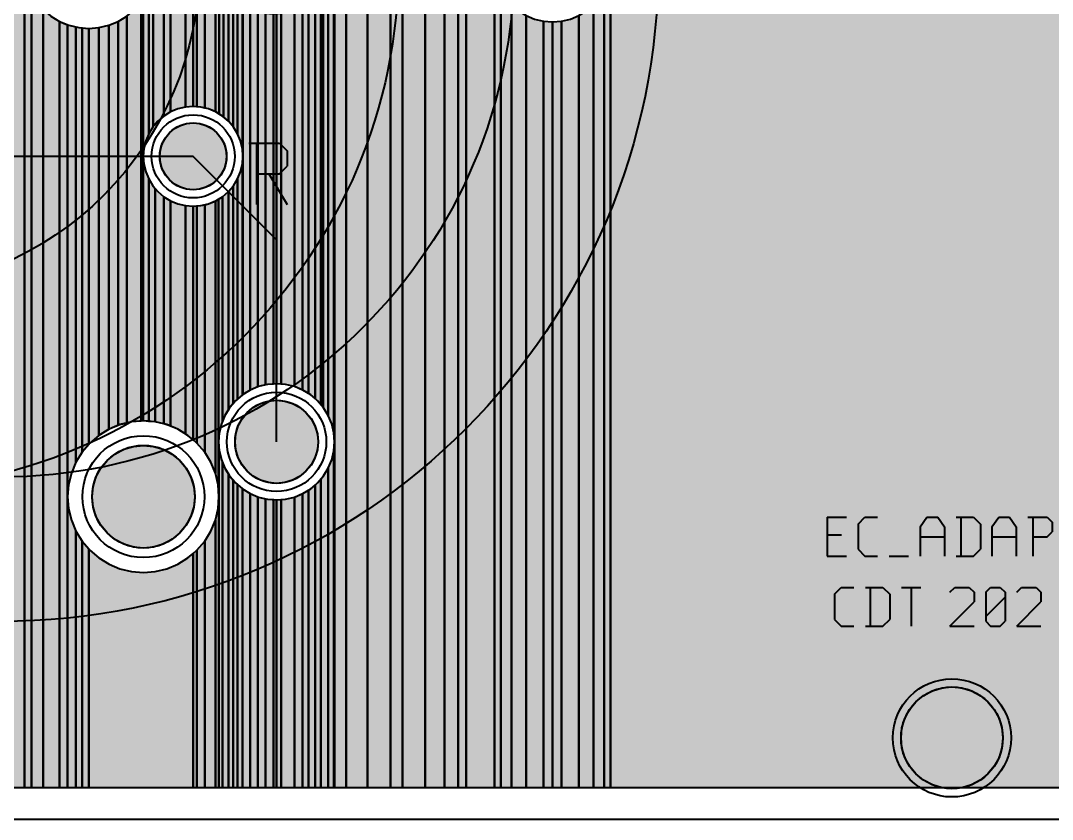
# Model space of a CAD drawing. Header units: millimetres. Extents: x 3 to 111, y 3 to 56.
# Drawn here: x 27.7 to 59.86, y 2.68 to 27.58 of the extents above; entities that cross this region are included whole.
import ezdxf

# ---------------------------------------------------------------- set-up
doc = ezdxf.new("R2010")
doc.units = ezdxf.units.MM
for name, color, linetype in [('bottom_copper', 7, 'Continuous'), ('bottom_silk', 7, 'Continuous'), ('drill_plated', 7, 'Continuous'), ('outline', 7, 'Continuous'), ('top_copper', 7, 'Continuous'), ('top_silk', 7, 'Continuous')]:
    doc.layers.add(name, color=color, linetype=linetype)

# ---------------------------------------------------------------- blocks, each defined once
blk = doc.blocks.new('Block19760')
at = {"layer": 'bottom_copper', "lineweight": 40}
for points in [[(15.91, 0), (1.52, 0), (1.52, 51.435), (15.91, 51.435), (15.91, 0)], [(1.52, 0), (1.329, 0), (1.329, 24.869), (1.437, 25.131), (1.504, 25.407), (1.52, 25.69), (1.52, 0)], [(1.329, 0), (0.996, 0), (0.996, 24.411), (1.181, 24.627), (1.329, 24.869), (1.329, 0)], [(0.996, 0), (0.538, 0), (0.538, 24.078), (0.78, 24.227), (0.996, 24.411), (0.996, 0)], [(0, 0), (-0.286, 0), (-0.286, 23.881), (-0.283, 23.881), (0, 23.903), (0, 0)], [(0.538, 0), (0, 0), (0, 23.903), (0.276, 23.97), (0.538, 24.078), (0.538, 0)]]:
    blk.add_hatch(color=7, dxfattribs=at).paths.add_polyline_path(points, flags=0)
at = {"layer": 'bottom_copper', "color": 7, "lineweight": 40}
for points in [[(15.91, 0), (1.52, 0), (1.52, 51.435), (15.91, 51.435), (15.91, 0)], [(1.52, 0), (1.329, 0), (1.329, 24.869), (1.437, 25.131), (1.504, 25.407), (1.52, 25.69), (1.52, 0)], [(1.329, 0), (0.996, 0), (0.996, 24.411), (1.181, 24.627), (1.329, 24.869), (1.329, 0)], [(0.996, 0), (0.538, 0), (0.538, 24.078), (0.78, 24.227), (0.996, 24.411), (0.996, 0)], [(0, 0), (-0.286, 0), (-0.286, 23.881), (-0.283, 23.881), (0, 23.903), (0, 0)], [(0.538, 0), (0, 0), (0, 23.903), (0.276, 23.97), (0.538, 24.078), (0.538, 0)]]:
    blk.add_lwpolyline(points, close=True, dxfattribs=at)
blk = doc.blocks.new('Block20010')
at = {"layer": 'bottom_copper', "lineweight": 40}
for points in [[(2.8616, 0), (1.9846, 0), (1.9846, 51.435), (2.8616, 51.435), (2.8616, 0)], [(1.9846, 0), (1.7345, 0), (1.7345, 36.778), (1.8763, 37.1203), (1.9628, 37.4806), (1.9846, 37.85), (1.9846, 0)], [(1.7345, 0), (1.3003, 0), (1.3003, 36.1803), (1.5409, 36.4621), (1.7345, 36.778), (1.7345, 0)], [(1.3003, 0), (0.7026, 0), (0.7026, 35.7461), (1.0185, 35.9397), (1.3003, 36.1803), (1.3003, 0)], [(0.7026, 0), (0, 0), (0, 35.5178), (0.3603, 35.6043), (0.7026, 35.7461), (0.7026, 0)], [(0, 0), (-0.373, 0), (-0.373, 35.489), (-0.3694, 35.4887), (0, 35.5178), (0, 0)], [(3.0588, 0), (2.8616, 0), (2.8616, 25.69), (2.8839, 25.407), (2.9502, 25.131), (3.0588, 24.8687), (3.0588, 0)], [(3.3915, 0), (3.0588, 0), (3.0588, 24.8687), (3.2071, 24.6267), (3.3915, 24.4109), (3.3915, 0)], [(3.8493, 0), (3.3915, 0), (3.3915, 24.4109), (3.6073, 24.2265), (3.8493, 24.0782), (3.8493, 0)], [(4.3876, 0), (3.8493, 0), (3.8493, 24.0782), (4.1116, 23.9696), (4.3876, 23.9033), (4.3876, 0)], [(4.6678, 0), (4.3876, 0), (4.3876, 23.9033), (4.6678, 23.8813), (4.6678, 0)]]:
    blk.add_hatch(color=7, dxfattribs=at).paths.add_polyline_path(points, flags=0)
at = {"layer": 'bottom_copper', "color": 7, "lineweight": 40}
for points in [[(2.8616, 0), (1.9846, 0), (1.9846, 51.435), (2.8616, 51.435), (2.8616, 0)], [(1.9846, 0), (1.7345, 0), (1.7345, 36.778), (1.8763, 37.1203), (1.9628, 37.4806), (1.9846, 37.85), (1.9846, 0)], [(1.7345, 0), (1.3003, 0), (1.3003, 36.1803), (1.5409, 36.4621), (1.7345, 36.778), (1.7345, 0)], [(1.3003, 0), (0.7026, 0), (0.7026, 35.7461), (1.0185, 35.9397), (1.3003, 36.1803), (1.3003, 0)], [(0.7026, 0), (0, 0), (0, 35.5178), (0.3603, 35.6043), (0.7026, 35.7461), (0.7026, 0)], [(0, 0), (-0.373, 0), (-0.373, 35.489), (-0.3694, 35.4887), (0, 35.5178), (0, 0)], [(3.0588, 0), (2.8616, 0), (2.8616, 25.69), (2.8839, 25.407), (2.9502, 25.131), (3.0588, 24.8687), (3.0588, 0)], [(3.3915, 0), (3.0588, 0), (3.0588, 24.8687), (3.2071, 24.6267), (3.3915, 24.4109), (3.3915, 0)], [(3.8493, 0), (3.3915, 0), (3.3915, 24.4109), (3.6073, 24.2265), (3.8493, 24.0782), (3.8493, 0)], [(4.3876, 0), (3.8493, 0), (3.8493, 24.0782), (4.1116, 23.9696), (4.3876, 23.9033), (4.3876, 0)], [(4.6678, 0), (4.3876, 0), (4.3876, 23.9033), (4.6678, 23.8813), (4.6678, 0)]]:
    blk.add_lwpolyline(points, close=True, dxfattribs=at)
blk = doc.blocks.new('Block20551')
at = {"layer": 'bottom_copper', "lineweight": 40}
for points in [[(1.469, 11.611), (1.32, 11.853), (1.306, 11.87), (1.306, 36.794), (1.313, 36.778), (1.469, 36.524), (1.469, 11.611)], [(1.644, 11.073), (1.577, 11.349), (1.469, 11.611), (1.469, 36.524), (1.507, 36.462), (1.644, 36.302), (1.644, 11.073)], [(1.66, 10.79), (1.644, 11.073), (1.644, 36.302), (1.66, 36.282), (1.66, 10.79)], [(2.029, 0), (1.66, 0), (1.66, 36.282), (1.747, 36.18), (2.029, 35.94), (2.029, 0)], [(2.687, 0), (2.029, 0), (2.029, 35.94), (2.345, 35.746), (2.687, 35.604), (2.687, 0)], [(3.413, 0), (2.687, 0), (2.687, 35.604), (3.047, 35.518), (3.413, 35.489), (3.413, 0)], [(1.306, 11.87), (1.235, 11.953), (1.235, 25.21), (1.292, 25.447), (1.306, 25.69), (1.306, 11.87)], [(1.235, 11.953), (1.136, 12.069), (1.056, 12.138), (1.056, 24.844), (1.142, 24.984), (1.235, 25.21), (1.235, 11.953)], [(1.056, 12.138), (0.92, 12.254), (0.856, 12.293), (0.856, 24.591), (1.014, 24.776), (1.056, 24.844), (1.056, 12.138)], [(0.856, 12.293), (0.678, 12.402), (0.67, 12.405), (0.67, 24.433), (0.856, 24.591), (0.856, 12.293)], [(0, 12.588), (-0.143, 12.599), (-0.146, 12.599), (-0.146, 24.143), (0, 24.155), (0, 12.588)], [(0.416, 12.51), (0.14, 12.577), (0, 12.588), (0, 24.155), (0.237, 24.212), (0.416, 24.286), (0.416, 12.51)], [(0.67, 12.405), (0.416, 12.51), (0.416, 24.286), (0.462, 24.305), (0.67, 24.433), (0.67, 12.405)], [(1.66, 0), (1.644, 0), (1.644, 10.507), (1.66, 10.79), (1.66, 0)], [(1.644, 0), (1.469, 0), (1.469, 9.969), (1.577, 10.231), (1.644, 10.507), (1.644, 0)], [(1.469, 0), (1.235, 0), (1.235, 9.627), (1.32, 9.727), (1.469, 9.969), (1.469, 0)], [(1.056, 0), (0.856, 0), (0.856, 9.287), (0.92, 9.326), (1.056, 9.442), (1.056, 0)], [(1.235, 0), (1.056, 0), (1.056, 9.442), (1.136, 9.511), (1.235, 9.627), (1.235, 0)], [(0.416, 0), (0, 0), (0, 8.992), (0.14, 9.003), (0.416, 9.07), (0.416, 0)], [(0.67, 0), (0.416, 0), (0.416, 9.07), (0.67, 9.175), (0.67, 0)], [(0.856, 0), (0.67, 0), (0.67, 9.175), (0.678, 9.178), (0.856, 9.287), (0.856, 0)], [(0, 0), (-0.146, 0), (-0.146, 8.981), (-0.143, 8.981), (0, 8.992), (0, 0)]]:
    blk.add_hatch(color=7, dxfattribs=at).paths.add_polyline_path(points, flags=0)
at = {"layer": 'bottom_copper', "color": 7, "lineweight": 40}
for points in [[(1.469, 11.611), (1.32, 11.853), (1.306, 11.87), (1.306, 36.794), (1.313, 36.778), (1.469, 36.524), (1.469, 11.611)], [(1.644, 11.073), (1.577, 11.349), (1.469, 11.611), (1.469, 36.524), (1.507, 36.462), (1.644, 36.302), (1.644, 11.073)], [(1.66, 10.79), (1.644, 11.073), (1.644, 36.302), (1.66, 36.282), (1.66, 10.79)], [(2.029, 0), (1.66, 0), (1.66, 36.282), (1.747, 36.18), (2.029, 35.94), (2.029, 0)], [(2.687, 0), (2.029, 0), (2.029, 35.94), (2.345, 35.746), (2.687, 35.604), (2.687, 0)], [(3.413, 0), (2.687, 0), (2.687, 35.604), (3.047, 35.518), (3.413, 35.489), (3.413, 0)], [(1.306, 11.87), (1.235, 11.953), (1.235, 25.21), (1.292, 25.447), (1.306, 25.69), (1.306, 11.87)], [(1.235, 11.953), (1.136, 12.069), (1.056, 12.138), (1.056, 24.844), (1.142, 24.984), (1.235, 25.21), (1.235, 11.953)], [(1.056, 12.138), (0.92, 12.254), (0.856, 12.293), (0.856, 24.591), (1.014, 24.776), (1.056, 24.844), (1.056, 12.138)], [(0.856, 12.293), (0.678, 12.402), (0.67, 12.405), (0.67, 24.433), (0.856, 24.591), (0.856, 12.293)], [(0, 12.588), (-0.143, 12.599), (-0.146, 12.599), (-0.146, 24.143), (0, 24.155), (0, 12.588)], [(0.416, 12.51), (0.14, 12.577), (0, 12.588), (0, 24.155), (0.237, 24.212), (0.416, 24.286), (0.416, 12.51)], [(0.67, 12.405), (0.416, 12.51), (0.416, 24.286), (0.462, 24.305), (0.67, 24.433), (0.67, 12.405)], [(1.66, 0), (1.644, 0), (1.644, 10.507), (1.66, 10.79), (1.66, 0)], [(1.644, 0), (1.469, 0), (1.469, 9.969), (1.577, 10.231), (1.644, 10.507), (1.644, 0)], [(1.469, 0), (1.235, 0), (1.235, 9.627), (1.32, 9.727), (1.469, 9.969), (1.469, 0)], [(1.056, 0), (0.856, 0), (0.856, 9.287), (0.92, 9.326), (1.056, 9.442), (1.056, 0)], [(1.235, 0), (1.056, 0), (1.056, 9.442), (1.136, 9.511), (1.235, 9.627), (1.235, 0)], [(0.416, 0), (0, 0), (0, 8.992), (0.14, 9.003), (0.416, 9.07), (0.416, 0)], [(0.67, 0), (0.416, 0), (0.416, 9.07), (0.67, 9.175), (0.67, 0)], [(0.856, 0), (0.67, 0), (0.67, 9.175), (0.678, 9.178), (0.856, 9.287), (0.856, 0)], [(0, 0), (-0.146, 0), (-0.146, 8.981), (-0.143, 8.981), (0, 8.992), (0, 0)]]:
    blk.add_lwpolyline(points, close=True, dxfattribs=at)
blk = doc.blocks.new('Block21412')
at = {"layer": 'bottom_copper', "lineweight": 40}
for points in [[(0.576, 21.079), (0.361, 21.168), (0.241, 21.197), (0.241, 30.183), (0.361, 30.212), (0.576, 30.301), (0.576, 21.079)], [(0.694, 21.009), (0.586, 21.075), (0.576, 21.079), (0.576, 30.301), (0.586, 30.305), (0.694, 30.371), (0.694, 21.009)], [(0.826, 20.92), (0.794, 20.947), (0.694, 21.009), (0.694, 30.371), (0.794, 30.433), (0.826, 30.46), (0.826, 20.92)], [(0, 21.235), (-0.12, 21.244), (-0.122, 21.244), (-0.122, 30.136), (-0.12, 30.136), (0, 30.145), (0, 21.235)], [(0.241, 21.197), (0.123, 21.225), (0, 21.235), (0, 30.145), (0.123, 30.155), (0.241, 30.183), (0.241, 21.197)], [(0.979, 20.789), (0.826, 20.92), (0.826, 25.69), (0.845, 25.447), (0.902, 25.21), (0.979, 25.024), (0.979, 20.789)], [(1.123, 20.621), (0.979, 20.789), (0.979, 25.024), (0.995, 24.984), (1.123, 24.776), (1.123, 20.621)], [(1.265, 20.396), (1.138, 20.604), (1.123, 20.621), (1.123, 24.776), (1.265, 24.61), (1.265, 20.396)], [(1.415, 19.933), (1.358, 20.17), (1.265, 20.396), (1.265, 24.61), (1.281, 24.591), (1.415, 24.477), (1.415, 19.933)], [(1.43, 19.69), (1.415, 19.933), (1.415, 24.477), (1.43, 24.464), (1.43, 19.69)], [(1.659, 12.402), (1.43, 12.261), (1.43, 24.464), (1.467, 24.433), (1.659, 24.315), (1.659, 12.402)], [(1.9, 12.502), (1.659, 12.402), (1.659, 24.315), (1.675, 24.305), (1.9, 24.212), (1.9, 12.502)], [(2.137, 12.562), (1.921, 12.51), (1.9, 12.502), (1.9, 24.212), (2.137, 24.155), (2.137, 12.562)], [(2.38, 12.591), (2.197, 12.577), (2.137, 12.562), (2.137, 24.155), (2.38, 24.136), (2.38, 12.591)], [(2.477, 12.599), (2.38, 12.591), (2.38, 24.136), (2.477, 24.143), (2.477, 12.599)], [(1.43, 12.261), (1.417, 12.254), (1.415, 12.252), (1.415, 19.447), (1.43, 19.69), (1.43, 12.261)], [(1.415, 12.252), (1.265, 12.124), (1.265, 18.984), (1.358, 19.21), (1.415, 19.447), (1.415, 12.252)], [(1.265, 12.124), (1.201, 12.069), (1.123, 11.977), (1.123, 18.759), (1.138, 18.776), (1.265, 18.984), (1.265, 12.124)], [(1.123, 11.977), (1.017, 11.853), (0.979, 11.792), (0.979, 18.591), (1.123, 18.759), (1.123, 11.977)], [(0.671, 9.3), (0.663, 9.449), (0.576, 9.81), (0.576, 18.301), (0.586, 18.305), (0.671, 18.358), (0.671, 9.3)], [(0.794, 11.431), (0.76, 11.349), (0.694, 11.073), (0.671, 10.79), (0.671, 18.358), (0.794, 18.433), (0.794, 11.431)], [(0.979, 11.792), (0.869, 11.611), (0.794, 11.431), (0.794, 18.433), (0.979, 18.591), (0.979, 11.792)], [(0, 10.75), (-0.122, 10.854), (-0.122, 18.136), (-0.12, 18.136), (0, 18.145), (0, 10.75)], [(0.241, 10.468), (0, 10.75), (0, 18.145), (0.123, 18.155), (0.241, 18.183), (0.241, 10.468)], [(0.576, 9.81), (0.434, 10.152), (0.241, 10.468), (0.241, 18.183), (0.361, 18.212), (0.576, 18.301), (0.576, 9.81)], [(0.684, 9.08), (0.671, 9.3), (0.671, 10.79), (0.684, 10.625), (0.684, 9.08)], [(0.794, 0), (0.684, 0), (0.684, 10.625), (0.694, 10.507), (0.76, 10.231), (0.794, 10.149), (0.794, 0)], [(0.979, 0), (0.794, 0), (0.794, 10.149), (0.869, 9.969), (0.979, 9.788), (0.979, 0)], [(1.123, 0), (0.979, 0), (0.979, 9.788), (1.017, 9.727), (1.123, 9.603), (1.123, 0)], [(1.265, 0), (1.123, 0), (1.123, 9.603), (1.201, 9.511), (1.265, 9.456), (1.265, 0)], [(1.415, 0), (1.265, 0), (1.265, 9.456), (1.415, 9.328), (1.415, 0)], [(1.659, 0), (1.415, 0), (1.415, 9.328), (1.417, 9.326), (1.659, 9.178), (1.659, 0)], [(0.684, 0), (0.576, 0), (0.576, 8.35), (0.663, 8.711), (0.684, 9.08), (0.684, 0)], [(1.9, 0), (1.659, 0), (1.659, 9.178), (1.9, 9.078), (1.9, 0)], [(2.137, 0), (1.9, 0), (1.9, 9.078), (1.921, 9.07), (2.137, 9.018), (2.137, 0)], [(2.38, 0), (2.137, 0), (2.137, 9.018), (2.197, 9.003), (2.38, 8.989), (2.38, 0)], [(2.477, 0), (2.38, 0), (2.38, 8.989), (2.477, 8.981), (2.477, 0)], [(0.576, 0), (0.241, 0), (0.241, 7.692), (0.434, 8.008), (0.576, 8.35), (0.576, 0)], [(0, 0), (-0.122, 0), (-0.122, 7.306), (0, 7.41), (0, 0)], [(0.241, 0), (0, 0), (0, 7.41), (0.241, 7.692), (0.241, 0)]]:
    blk.add_hatch(color=7, dxfattribs=at).paths.add_polyline_path(points, flags=0)
at = {"layer": 'bottom_copper', "color": 7, "lineweight": 40}
for points in [[(0.576, 21.079), (0.361, 21.168), (0.241, 21.197), (0.241, 30.183), (0.361, 30.212), (0.576, 30.301), (0.576, 21.079)], [(0.694, 21.009), (0.586, 21.075), (0.576, 21.079), (0.576, 30.301), (0.586, 30.305), (0.694, 30.371), (0.694, 21.009)], [(0.826, 20.92), (0.794, 20.947), (0.694, 21.009), (0.694, 30.371), (0.794, 30.433), (0.826, 30.46), (0.826, 20.92)], [(0, 21.235), (-0.12, 21.244), (-0.122, 21.244), (-0.122, 30.136), (-0.12, 30.136), (0, 30.145), (0, 21.235)], [(0.241, 21.197), (0.123, 21.225), (0, 21.235), (0, 30.145), (0.123, 30.155), (0.241, 30.183), (0.241, 21.197)], [(0.979, 20.789), (0.826, 20.92), (0.826, 25.69), (0.845, 25.447), (0.902, 25.21), (0.979, 25.024), (0.979, 20.789)], [(1.123, 20.621), (0.979, 20.789), (0.979, 25.024), (0.995, 24.984), (1.123, 24.776), (1.123, 20.621)], [(1.265, 20.396), (1.138, 20.604), (1.123, 20.621), (1.123, 24.776), (1.265, 24.61), (1.265, 20.396)], [(1.415, 19.933), (1.358, 20.17), (1.265, 20.396), (1.265, 24.61), (1.281, 24.591), (1.415, 24.477), (1.415, 19.933)], [(1.43, 19.69), (1.415, 19.933), (1.415, 24.477), (1.43, 24.464), (1.43, 19.69)], [(1.659, 12.402), (1.43, 12.261), (1.43, 24.464), (1.467, 24.433), (1.659, 24.315), (1.659, 12.402)], [(1.9, 12.502), (1.659, 12.402), (1.659, 24.315), (1.675, 24.305), (1.9, 24.212), (1.9, 12.502)], [(2.137, 12.562), (1.921, 12.51), (1.9, 12.502), (1.9, 24.212), (2.137, 24.155), (2.137, 12.562)], [(2.38, 12.591), (2.197, 12.577), (2.137, 12.562), (2.137, 24.155), (2.38, 24.136), (2.38, 12.591)], [(2.477, 12.599), (2.38, 12.591), (2.38, 24.136), (2.477, 24.143), (2.477, 12.599)], [(1.43, 12.261), (1.417, 12.254), (1.415, 12.252), (1.415, 19.447), (1.43, 19.69), (1.43, 12.261)], [(1.415, 12.252), (1.265, 12.124), (1.265, 18.984), (1.358, 19.21), (1.415, 19.447), (1.415, 12.252)], [(1.265, 12.124), (1.201, 12.069), (1.123, 11.977), (1.123, 18.759), (1.138, 18.776), (1.265, 18.984), (1.265, 12.124)], [(1.123, 11.977), (1.017, 11.853), (0.979, 11.792), (0.979, 18.591), (1.123, 18.759), (1.123, 11.977)], [(0.671, 9.3), (0.663, 9.449), (0.576, 9.81), (0.576, 18.301), (0.586, 18.305), (0.671, 18.358), (0.671, 9.3)], [(0.794, 11.431), (0.76, 11.349), (0.694, 11.073), (0.671, 10.79), (0.671, 18.358), (0.794, 18.433), (0.794, 11.431)], [(0.979, 11.792), (0.869, 11.611), (0.794, 11.431), (0.794, 18.433), (0.979, 18.591), (0.979, 11.792)], [(0, 10.75), (-0.122, 10.854), (-0.122, 18.136), (-0.12, 18.136), (0, 18.145), (0, 10.75)], [(0.241, 10.468), (0, 10.75), (0, 18.145), (0.123, 18.155), (0.241, 18.183), (0.241, 10.468)], [(0.576, 9.81), (0.434, 10.152), (0.241, 10.468), (0.241, 18.183), (0.361, 18.212), (0.576, 18.301), (0.576, 9.81)], [(0.684, 9.08), (0.671, 9.3), (0.671, 10.79), (0.684, 10.625), (0.684, 9.08)], [(0.794, 0), (0.684, 0), (0.684, 10.625), (0.694, 10.507), (0.76, 10.231), (0.794, 10.149), (0.794, 0)], [(0.979, 0), (0.794, 0), (0.794, 10.149), (0.869, 9.969), (0.979, 9.788), (0.979, 0)], [(1.123, 0), (0.979, 0), (0.979, 9.788), (1.017, 9.727), (1.123, 9.603), (1.123, 0)], [(1.265, 0), (1.123, 0), (1.123, 9.603), (1.201, 9.511), (1.265, 9.456), (1.265, 0)], [(1.415, 0), (1.265, 0), (1.265, 9.456), (1.415, 9.328), (1.415, 0)], [(1.659, 0), (1.415, 0), (1.415, 9.328), (1.417, 9.326), (1.659, 9.178), (1.659, 0)], [(0.684, 0), (0.576, 0), (0.576, 8.35), (0.663, 8.711), (0.684, 9.08), (0.684, 0)], [(1.9, 0), (1.659, 0), (1.659, 9.178), (1.9, 9.078), (1.9, 0)], [(2.137, 0), (1.9, 0), (1.9, 9.078), (1.921, 9.07), (2.137, 9.018), (2.137, 0)], [(2.38, 0), (2.137, 0), (2.137, 9.018), (2.197, 9.003), (2.38, 8.989), (2.38, 0)], [(2.477, 0), (2.38, 0), (2.38, 8.989), (2.477, 8.981), (2.477, 0)], [(0.576, 0), (0.241, 0), (0.241, 7.692), (0.434, 8.008), (0.576, 8.35), (0.576, 0)], [(0, 0), (-0.122, 0), (-0.122, 7.306), (0, 7.41), (0, 0)], [(0.241, 0), (0, 0), (0, 7.41), (0.241, 7.692), (0.241, 0)]]:
    blk.add_lwpolyline(points, close=True, dxfattribs=at)
blk = doc.blocks.new('Block21968')
at = {"layer": 'bottom_copper', "lineweight": 40}
for points in [[(2.024, 9.957), (1.839, 9.799), (1.693, 9.628), (1.693, 19.772), (1.839, 19.601), (2.024, 19.442), (2.024, 9.957)], [(2.232, 10.085), (2.024, 9.957), (2.024, 19.442), (2.232, 19.315), (2.232, 10.085)], [(2.695, 10.235), (2.458, 10.178), (2.232, 10.085), (2.232, 19.315), (2.458, 19.222), (2.695, 19.165), (2.695, 10.235)], [(2.936, 10.254), (2.695, 10.235), (2.695, 19.165), (2.936, 19.146), (2.936, 10.254)], [(1.693, 9.628), (1.68, 9.613), (1.553, 9.405), (1.553, 13.963), (1.601, 14.078), (1.674, 14.385), (1.693, 14.7), (1.693, 9.628)], [(1.553, 9.405), (1.46, 9.18), (1.403, 8.943), (1.384, 8.7), (1.384, 13.63), (1.48, 13.787), (1.553, 13.963), (1.553, 9.405)], [(1.315, 0.445), (1.018, 0.422), (0.87, 0.386), (0.87, 13.073), (1.11, 13.278), (1.315, 13.518), (1.315, 0.445)], [(1.384, 0.451), (1.315, 0.445), (1.315, 13.518), (1.384, 13.63), (1.384, 0.451)], [(0.601, 0.312), (0.316, 0.194), (0.309, 0.19), (0.309, 12.787), (0.601, 12.908), (0.601, 0.312)], [(0.87, 0.386), (0.658, 0.335), (0.601, 0.312), (0.601, 12.908), (0.87, 13.073), (0.87, 0.386)], [(0, 0), (-0.282, -0.241), (-0.315, -0.28), (-0.315, 12.689), (-0.312, 12.688), (0, 12.713), (0, 0)], [(0.309, 0.19), (0, 0), (0, 12.713), (0.003, 12.713), (0.309, 12.787), (0.309, 0.19)], [(1.553, 0.438), (1.388, 0.451), (1.384, 0.451), (1.384, 8.7), (1.403, 8.457), (1.46, 8.219), (1.553, 7.994), (1.553, 0.438)], [(1.757, 0.422), (1.553, 0.438), (1.553, 7.994), (1.68, 7.786), (1.757, 7.696), (1.757, 0.422)], [(2.024, 0.358), (1.757, 0.422), (1.757, 7.696), (1.839, 7.601), (2.024, 7.442), (2.024, 0.358)], [(2.232, 0.288), (2.118, 0.335), (2.024, 0.358), (2.024, 7.442), (2.232, 7.315), (2.232, 0.288)], [(2.695, 0.05), (2.46, 0.194), (2.232, 0.288), (2.232, 7.315), (2.458, 7.222), (2.695, 7.165), (2.695, 0.05)], [(2.936, -0.136), (2.776, 0), (2.695, 0.05), (2.695, 7.165), (2.936, 7.146), (2.936, -0.136)]]:
    blk.add_hatch(color=7, dxfattribs=at).paths.add_polyline_path(points, flags=0)
at = {"layer": 'bottom_copper', "color": 7, "lineweight": 40}
for points in [[(2.024, 9.957), (1.839, 9.799), (1.693, 9.628), (1.693, 19.772), (1.839, 19.601), (2.024, 19.442), (2.024, 9.957)], [(2.232, 10.085), (2.024, 9.957), (2.024, 19.442), (2.232, 19.315), (2.232, 10.085)], [(2.695, 10.235), (2.458, 10.178), (2.232, 10.085), (2.232, 19.315), (2.458, 19.222), (2.695, 19.165), (2.695, 10.235)], [(2.936, 10.254), (2.695, 10.235), (2.695, 19.165), (2.936, 19.146), (2.936, 10.254)], [(1.693, 9.628), (1.68, 9.613), (1.553, 9.405), (1.553, 13.963), (1.601, 14.078), (1.674, 14.385), (1.693, 14.7), (1.693, 9.628)], [(1.553, 9.405), (1.46, 9.18), (1.403, 8.943), (1.384, 8.7), (1.384, 13.63), (1.48, 13.787), (1.553, 13.963), (1.553, 9.405)], [(1.315, 0.445), (1.018, 0.422), (0.87, 0.386), (0.87, 13.073), (1.11, 13.278), (1.315, 13.518), (1.315, 0.445)], [(1.384, 0.451), (1.315, 0.445), (1.315, 13.518), (1.384, 13.63), (1.384, 0.451)], [(0.601, 0.312), (0.316, 0.194), (0.309, 0.19), (0.309, 12.787), (0.601, 12.908), (0.601, 0.312)], [(0.87, 0.386), (0.658, 0.335), (0.601, 0.312), (0.601, 12.908), (0.87, 13.073), (0.87, 0.386)], [(0, 0), (-0.282, -0.241), (-0.315, -0.28), (-0.315, 12.689), (-0.312, 12.688), (0, 12.713), (0, 0)], [(0.309, 0.19), (0, 0), (0, 12.713), (0.003, 12.713), (0.309, 12.787), (0.309, 0.19)], [(1.553, 0.438), (1.388, 0.451), (1.384, 0.451), (1.384, 8.7), (1.403, 8.457), (1.46, 8.219), (1.553, 7.994), (1.553, 0.438)], [(1.757, 0.422), (1.553, 0.438), (1.553, 7.994), (1.68, 7.786), (1.757, 7.696), (1.757, 0.422)], [(2.024, 0.358), (1.757, 0.422), (1.757, 7.696), (1.839, 7.601), (2.024, 7.442), (2.024, 0.358)], [(2.232, 0.288), (2.118, 0.335), (2.024, 0.358), (2.024, 7.442), (2.232, 7.315), (2.232, 0.288)], [(2.695, 0.05), (2.46, 0.194), (2.232, 0.288), (2.232, 7.315), (2.458, 7.222), (2.695, 7.165), (2.695, 0.05)], [(2.936, -0.136), (2.776, 0), (2.695, 0.05), (2.695, 7.165), (2.936, 7.146), (2.936, -0.136)]]:
    blk.add_lwpolyline(points, close=True, dxfattribs=at)
blk = doc.blocks.new('Block22332')
at = {"layer": 'bottom_copper', "lineweight": 40}
for points in [[(4.44, 0), (1.606, 0), (1.606, 51.435), (4.44, 51.435), (4.44, 0)], [(4.659, 0), (4.44, 0), (4.44, 25.69), (4.465, 25.375), (4.538, 25.069), (4.659, 24.777), (4.659, 0)], [(5.029, 0), (4.659, 0), (4.659, 24.777), (4.824, 24.508), (5.029, 24.268), (5.029, 0)], [(5.538, 0), (5.029, 0), (5.029, 24.268), (5.269, 24.063), (5.538, 23.898), (5.538, 0)], [(5.79, 0), (5.538, 0), (5.538, 23.898), (5.79, 23.794), (5.79, 0)], [(6.047, 10.152), (5.905, 9.81), (5.819, 9.449), (5.79, 9.08), (5.79, 23.794), (5.83, 23.777), (6.047, 23.725), (6.047, 10.152)], [(6.241, 10.468), (6.047, 10.152), (6.047, 23.725), (6.137, 23.704), (6.241, 23.695), (6.241, 10.468)], [(6.448, 10.71), (6.241, 10.468), (6.241, 23.695), (6.448, 23.679), (6.448, 10.71)], [(6.047, 0), (5.79, 0), (5.79, 9.08), (5.819, 8.711), (5.905, 8.35), (6.047, 8.008), (6.047, 0)], [(6.241, 0), (6.047, 0), (6.047, 8.008), (6.241, 7.692), (6.241, 0)], [(6.448, 0), (6.241, 0), (6.241, 7.692), (6.448, 7.449), (6.448, 0)]]:
    blk.add_hatch(color=7, dxfattribs=at).paths.add_polyline_path(points, flags=0)
at = {"layer": 'bottom_copper', "color": 7, "lineweight": 40}
for points in [[(4.44, 0), (1.606, 0), (1.606, 51.435), (4.44, 51.435), (4.44, 0)], [(4.659, 0), (4.44, 0), (4.44, 25.69), (4.465, 25.375), (4.538, 25.069), (4.659, 24.777), (4.659, 0)], [(5.029, 0), (4.659, 0), (4.659, 24.777), (4.824, 24.508), (5.029, 24.268), (5.029, 0)], [(5.538, 0), (5.029, 0), (5.029, 24.268), (5.269, 24.063), (5.538, 23.898), (5.538, 0)], [(5.79, 0), (5.538, 0), (5.538, 23.898), (5.79, 23.794), (5.79, 0)], [(6.047, 10.152), (5.905, 9.81), (5.819, 9.449), (5.79, 9.08), (5.79, 23.794), (5.83, 23.777), (6.047, 23.725), (6.047, 10.152)], [(6.241, 10.468), (6.047, 10.152), (6.047, 23.725), (6.137, 23.704), (6.241, 23.695), (6.241, 10.468)], [(6.448, 10.71), (6.241, 10.468), (6.241, 23.695), (6.448, 23.679), (6.448, 10.71)], [(6.047, 0), (5.79, 0), (5.79, 9.08), (5.819, 8.711), (5.905, 8.35), (6.047, 8.008), (6.047, 0)], [(6.241, 0), (6.047, 0), (6.047, 8.008), (6.241, 7.692), (6.241, 0)], [(6.448, 0), (6.241, 0), (6.241, 7.692), (6.448, 7.449), (6.448, 0)]]:
    blk.add_lwpolyline(points, close=True, dxfattribs=at)

msp = doc.modelspace()

# ---------------------------------------------------------------- hatches: boundary and pattern name
at = {"layer": 'bottom_copper', "lineweight": 40}
for points in [[(34.099, 23.147), (34.04, 22.951), (33.944, 22.771), (33.814, 22.614), (33.657, 22.484), (33.477, 22.388), (33.281, 22.329), (33.078, 22.309), (32.875, 22.329), (32.679, 22.388), (32.499, 22.484), (32.342, 22.614), (32.212, 22.771), (32.116, 22.951), (32.057, 23.147), (32.037, 23.35), (32.057, 23.553), (32.116, 23.749), (32.212, 23.929), (32.342, 24.086), (32.499, 24.216), (32.679, 24.312), (32.875, 24.371), (33.078, 24.391), (33.281, 24.371), (33.477, 24.312), (33.657, 24.216), (33.814, 24.086), (33.944, 23.929), (34.04, 23.749), (34.099, 23.553), (34.119, 23.35), (34.099, 23.147)], [(36.949, 14.197), (36.875, 13.954), (36.755, 13.73), (36.594, 13.534), (36.398, 13.373), (36.174, 13.253), (35.931, 13.179), (35.678, 13.155), (35.425, 13.179), (35.182, 13.253), (34.958, 13.373), (34.762, 13.534), (34.601, 13.73), (34.481, 13.954), (34.407, 14.197), (34.383, 14.45), (34.407, 14.703), (34.481, 14.946), (34.601, 15.17), (34.762, 15.366), (34.958, 15.527), (35.182, 15.647), (35.425, 15.721), (35.678, 15.745), (35.931, 15.721), (36.174, 15.647), (36.398, 15.527), (36.594, 15.366), (36.755, 15.17), (36.875, 14.946), (36.949, 14.703), (36.973, 14.45), (36.949, 14.197)], [(33.097, 12.428), (33.006, 12.128), (32.858, 11.851), (32.659, 11.609), (32.417, 11.41), (32.14, 11.262), (31.84, 11.171), (31.528, 11.14), (31.216, 11.171), (30.916, 11.262), (30.639, 11.41), (30.397, 11.609), (30.198, 11.851), (30.05, 12.128), (29.959, 12.428), (29.928, 12.74), (29.959, 13.052), (30.05, 13.352), (30.198, 13.629), (30.397, 13.871), (30.639, 14.07), (30.916, 14.218), (31.216, 14.309), (31.528, 14.34), (31.84, 14.309), (32.14, 14.218), (32.417, 14.07), (32.659, 13.871), (32.858, 13.629), (33.006, 13.352), (33.097, 13.052), (33.128, 12.74), (33.097, 12.428)], [(33.076, 3.66), (29.825, 3.66), (29.825, 11.11), (29.858, 11.07), (30.14, 10.83), (30.456, 10.636), (30.798, 10.494), (31.159, 10.408), (31.528, 10.379), (31.897, 10.408), (32.258, 10.494), (32.6, 10.636), (32.916, 10.83), (33.076, 10.966), (33.076, 3.66)], [(58.285, 4.91), (58.195, 4.612), (58.048, 4.338), (57.851, 4.097), (57.61, 3.9), (57.336, 3.753), (57.038, 3.663), (56.728, 3.632), (56.418, 3.663), (56.12, 3.753), (55.846, 3.9), (55.605, 4.097), (55.408, 4.338), (55.261, 4.612), (55.171, 4.91), (55.141, 5.22), (55.171, 5.53), (55.261, 5.828), (55.408, 6.102), (55.605, 6.343), (55.846, 6.54), (56.12, 6.687), (56.418, 6.777), (56.728, 6.808), (57.038, 6.777), (57.336, 6.687), (57.61, 6.54), (57.851, 6.343), (58.048, 6.102), (58.195, 5.828), (58.285, 5.53), (58.316, 5.22), (58.285, 4.91)]]:
    msp.add_hatch(color=7, dxfattribs=at).paths.add_polyline_path(points, flags=0)
at = {"layer": 'drill_plated', "lineweight": 40}
for points in [[(34.099, 23.147), (34.04, 22.951), (33.944, 22.771), (33.814, 22.614), (33.657, 22.484), (33.477, 22.388), (33.281, 22.329), (33.078, 22.309), (32.875, 22.329), (32.679, 22.388), (32.499, 22.484), (32.342, 22.614), (32.212, 22.771), (32.116, 22.951), (32.057, 23.147), (32.037, 23.35), (32.057, 23.553), (32.116, 23.749), (32.212, 23.929), (32.342, 24.086), (32.499, 24.216), (32.679, 24.312), (32.875, 24.371), (33.078, 24.391), (33.281, 24.371), (33.477, 24.312), (33.657, 24.216), (33.814, 24.086), (33.944, 23.929), (34.04, 23.749), (34.099, 23.553), (34.119, 23.35), (34.099, 23.147)], [(36.949, 14.197), (36.875, 13.954), (36.755, 13.73), (36.594, 13.534), (36.398, 13.373), (36.174, 13.253), (35.931, 13.179), (35.678, 13.155), (35.425, 13.179), (35.182, 13.253), (34.958, 13.373), (34.762, 13.534), (34.601, 13.73), (34.481, 13.954), (34.407, 14.197), (34.383, 14.45), (34.407, 14.703), (34.481, 14.946), (34.601, 15.17), (34.762, 15.366), (34.958, 15.527), (35.182, 15.647), (35.425, 15.721), (35.678, 15.745), (35.931, 15.721), (36.174, 15.647), (36.398, 15.527), (36.594, 15.366), (36.755, 15.17), (36.875, 14.946), (36.949, 14.703), (36.973, 14.45), (36.949, 14.197)], [(33.097, 12.428), (33.006, 12.128), (32.858, 11.851), (32.659, 11.609), (32.417, 11.41), (32.14, 11.262), (31.84, 11.171), (31.528, 11.14), (31.216, 11.171), (30.916, 11.262), (30.639, 11.41), (30.397, 11.609), (30.198, 11.851), (30.05, 12.128), (29.959, 12.428), (29.928, 12.74), (29.959, 13.052), (30.05, 13.352), (30.198, 13.629), (30.397, 13.871), (30.639, 14.07), (30.916, 14.218), (31.216, 14.309), (31.528, 14.34), (31.84, 14.309), (32.14, 14.218), (32.417, 14.07), (32.659, 13.871), (32.858, 13.629), (33.006, 13.352), (33.097, 13.052), (33.128, 12.74), (33.097, 12.428)], [(58.285, 4.91), (58.195, 4.612), (58.048, 4.338), (57.851, 4.097), (57.61, 3.9), (57.336, 3.753), (57.038, 3.663), (56.728, 3.632), (56.418, 3.663), (56.12, 3.753), (55.846, 3.9), (55.605, 4.097), (55.408, 4.338), (55.261, 4.612), (55.171, 4.91), (55.141, 5.22), (55.171, 5.53), (55.261, 5.828), (55.408, 6.102), (55.605, 6.343), (55.846, 6.54), (56.12, 6.687), (56.418, 6.777), (56.728, 6.808), (57.038, 6.777), (57.336, 6.687), (57.61, 6.54), (57.851, 6.343), (58.048, 6.102), (58.195, 5.828), (58.285, 5.53), (58.316, 5.22), (58.285, 4.91)]]:
    msp.add_hatch(color=7, dxfattribs=at).paths.add_polyline_path(points, flags=0)
at = {"layer": 'top_copper', "lineweight": 40}
for points in [[(34.099, 23.147), (34.04, 22.951), (33.944, 22.771), (33.814, 22.614), (33.657, 22.484), (33.477, 22.388), (33.281, 22.329), (33.078, 22.309), (32.875, 22.329), (32.679, 22.388), (32.499, 22.484), (32.342, 22.614), (32.212, 22.771), (32.116, 22.951), (32.057, 23.147), (32.037, 23.35), (32.057, 23.553), (32.116, 23.749), (32.212, 23.929), (32.342, 24.086), (32.499, 24.216), (32.679, 24.312), (32.875, 24.371), (33.078, 24.391), (33.281, 24.371), (33.477, 24.312), (33.657, 24.216), (33.814, 24.086), (33.944, 23.929), (34.04, 23.749), (34.099, 23.553), (34.119, 23.35), (34.099, 23.147)], [(36.949, 14.197), (36.875, 13.954), (36.755, 13.73), (36.594, 13.534), (36.398, 13.373), (36.174, 13.253), (35.931, 13.179), (35.678, 13.155), (35.425, 13.179), (35.182, 13.253), (34.958, 13.373), (34.762, 13.534), (34.601, 13.73), (34.481, 13.954), (34.407, 14.197), (34.383, 14.45), (34.407, 14.703), (34.481, 14.946), (34.601, 15.17), (34.762, 15.366), (34.958, 15.527), (35.182, 15.647), (35.425, 15.721), (35.678, 15.745), (35.931, 15.721), (36.174, 15.647), (36.398, 15.527), (36.594, 15.366), (36.755, 15.17), (36.875, 14.946), (36.949, 14.703), (36.973, 14.45), (36.949, 14.197)], [(33.097, 12.428), (33.006, 12.128), (32.858, 11.851), (32.659, 11.609), (32.417, 11.41), (32.14, 11.262), (31.84, 11.171), (31.528, 11.14), (31.216, 11.171), (30.916, 11.262), (30.639, 11.41), (30.397, 11.609), (30.198, 11.851), (30.05, 12.128), (29.959, 12.428), (29.928, 12.74), (29.959, 13.052), (30.05, 13.352), (30.198, 13.629), (30.397, 13.871), (30.639, 14.07), (30.916, 14.218), (31.216, 14.309), (31.528, 14.34), (31.84, 14.309), (32.14, 14.218), (32.417, 14.07), (32.659, 13.871), (32.858, 13.629), (33.006, 13.352), (33.097, 13.052), (33.128, 12.74), (33.097, 12.428)], [(58.285, 4.91), (58.195, 4.612), (58.048, 4.338), (57.851, 4.097), (57.61, 3.9), (57.336, 3.753), (57.038, 3.663), (56.728, 3.632), (56.418, 3.663), (56.12, 3.753), (55.846, 3.9), (55.605, 4.097), (55.408, 4.338), (55.261, 4.612), (55.171, 4.91), (55.141, 5.22), (55.171, 5.53), (55.261, 5.828), (55.408, 6.102), (55.605, 6.343), (55.846, 6.54), (56.12, 6.687), (56.418, 6.777), (56.728, 6.808), (57.038, 6.777), (57.336, 6.687), (57.61, 6.54), (57.851, 6.343), (58.048, 6.102), (58.195, 5.828), (58.285, 5.53), (58.316, 5.22), (58.285, 4.91)]]:
    msp.add_hatch(color=7, dxfattribs=at).paths.add_polyline_path(points, flags=0)

# ---------------------------------------------------------------- linework, layer by layer
at = {"layer": 'bottom_copper', "color": 7, "lineweight": 40}
for p, q in [((39.234, 3.66), (39.234, 39.149)), ((39.234, 39.149), (39.234, 3.66)), ((33.076, 24.904), (33.076, 33.796)), ((33.076, 33.796), (33.076, 24.904)), ((28.646, 27.723), (28.915, 27.558)), ((30.741, 27.558), (31.01, 27.723)), ((35.675, 16.259), (35.675, 27.803)), ((35.675, 27.803), (35.675, 16.259)), ((28.915, 27.558), (29.206, 27.437)), ((29.206, 27.437), (29.513, 27.364)), ((29.513, 27.364), (29.825, 27.339)), ((29.825, 14.37), (29.825, 27.339)), ((29.825, 27.339), (29.828, 27.339)), ((29.825, 27.339), (29.825, 14.37)), ((29.828, 27.339), (30.143, 27.364)), ((30.143, 27.364), (30.45, 27.437)), ((30.45, 27.437), (30.741, 27.558)), ((43.719, 27.63), (43.995, 27.563)), ((43.995, 27.563), (44.275, 27.541)), ((44.275, 3.66), (44.275, 27.541)), ((44.275, 27.541), (44.278, 27.541)), ((44.275, 27.541), (44.275, 3.66)), ((44.278, 27.541), (44.561, 27.563)), ((44.561, 27.563), (44.837, 27.63)), ((32.598, 24.828), (32.372, 24.735)), ((32.835, 24.885), (32.598, 24.828)), ((33.076, 24.904), (32.835, 24.885)), ((33.078, 24.904), (33.076, 24.904)), ((33.321, 24.885), (33.078, 24.904)), ((33.558, 24.828), (33.321, 24.885)), ((33.784, 24.735), (33.558, 24.828)), ((31.979, 24.449), (31.821, 24.264)), ((32.164, 24.607), (31.979, 24.449)), ((32.372, 24.735), (32.164, 24.607)), ((33.992, 24.607), (33.784, 24.735)), ((34.177, 24.449), (33.992, 24.607)), ((34.335, 24.264), (34.177, 24.449)), ((31.821, 24.264), (31.693, 24.056)), ((34.463, 24.056), (34.335, 24.264)), ((31.6, 23.83), (31.543, 23.593)), ((31.693, 24.056), (31.6, 23.83)), ((34.556, 23.83), (34.463, 24.056)), ((34.613, 23.593), (34.556, 23.83)), ((31.543, 23.593), (31.524, 23.35)), ((34.627, 23.35), (34.613, 23.593)), ((31.524, 23.35), (31.543, 23.107)), ((34.613, 23.107), (34.627, 23.35)), ((31.543, 23.107), (31.6, 22.87)), ((31.6, 22.87), (31.693, 22.644)), ((34.463, 22.644), (34.556, 22.87)), ((34.556, 22.87), (34.613, 23.107)), ((31.693, 22.644), (31.821, 22.436)), ((34.335, 22.436), (34.463, 22.644)), ((31.821, 22.436), (31.979, 22.251)), ((31.979, 22.251), (32.164, 22.093)), ((33.992, 22.093), (34.177, 22.251)), ((34.177, 22.251), (34.335, 22.436)), ((32.164, 22.093), (32.372, 21.965)), ((32.372, 21.965), (32.598, 21.872)), ((32.598, 21.872), (32.835, 21.815)), ((33.321, 21.815), (33.558, 21.872)), ((33.558, 21.872), (33.784, 21.965)), ((33.784, 21.965), (33.992, 22.093)), ((32.835, 21.815), (33.076, 21.796)), ((33.076, 14.514), (33.076, 21.796)), ((33.076, 21.796), (33.078, 21.796)), ((33.076, 21.796), (33.076, 14.514)), ((33.078, 21.796), (33.321, 21.815)), ((35.119, 16.17), (34.857, 16.062)), ((35.395, 16.237), (35.119, 16.17)), ((35.675, 16.259), (35.395, 16.237)), ((35.678, 16.259), (35.675, 16.259)), ((35.961, 16.237), (35.678, 16.259)), ((36.237, 16.17), (35.961, 16.237)), ((36.499, 16.062), (36.237, 16.17)), ((34.615, 15.914), (34.399, 15.729)), ((34.857, 16.062), (34.615, 15.914)), ((36.741, 15.914), (36.499, 16.062)), ((36.957, 15.729), (36.741, 15.914)), ((34.215, 15.513), (34.066, 15.271)), ((34.399, 15.729), (34.215, 15.513)), ((37.142, 15.513), (36.957, 15.729)), ((37.29, 15.271), (37.142, 15.513)), ((34.066, 15.271), (33.958, 15.009)), ((37.398, 15.009), (37.29, 15.271)), ((30.456, 14.844), (30.14, 14.65)), ((30.798, 14.986), (30.456, 14.844)), ((31.159, 15.072), (30.798, 14.986)), ((31.528, 15.101), (31.159, 15.072)), ((31.897, 15.072), (31.528, 15.101)), ((32.258, 14.986), (31.897, 15.072)), ((32.6, 14.844), (32.258, 14.986)), ((32.916, 14.65), (32.6, 14.844)), ((33.958, 15.009), (33.891, 14.733)), ((37.465, 14.733), (37.398, 15.009)), ((30.14, 14.65), (29.858, 14.41)), ((33.076, 14.514), (32.916, 14.65)), ((33.198, 14.41), (33.076, 14.514)), ((33.891, 14.733), (33.869, 14.45)), ((37.481, 14.45), (37.465, 14.733)), ((29.825, 14.37), (29.618, 14.128)), ((29.858, 14.41), (29.825, 14.37)), ((33.438, 14.128), (33.198, 14.41)), ((33.869, 14.45), (33.891, 14.167)), ((33.891, 14.167), (33.958, 13.891)), ((37.398, 13.891), (37.465, 14.167)), ((37.465, 14.167), (37.481, 14.45)), ((29.618, 14.128), (29.424, 13.812)), ((33.632, 13.812), (33.438, 14.128)), ((33.958, 13.891), (34.066, 13.629)), ((37.29, 13.629), (37.398, 13.891)), ((29.424, 13.812), (29.282, 13.47)), ((33.774, 13.47), (33.632, 13.812)), ((34.066, 13.629), (34.215, 13.387)), ((37.142, 13.387), (37.29, 13.629)), ((29.282, 13.47), (29.196, 13.109)), ((33.86, 13.109), (33.774, 13.47)), ((34.215, 13.387), (34.399, 13.171)), ((36.957, 13.171), (37.142, 13.387)), ((29.196, 13.109), (29.167, 12.74)), ((33.882, 12.74), (33.86, 13.109)), ((34.399, 13.171), (34.615, 12.986)), ((34.615, 12.986), (34.857, 12.838)), ((36.499, 12.838), (36.741, 12.986)), ((36.741, 12.986), (36.957, 13.171)), ((29.167, 12.74), (29.196, 12.371)), ((33.86, 12.371), (33.882, 12.74)), ((34.857, 12.838), (35.119, 12.73)), ((35.119, 12.73), (35.395, 12.663)), ((35.395, 12.663), (35.675, 12.641)), ((35.675, 3.66), (35.675, 12.641)), ((35.675, 12.641), (35.678, 12.641)), ((35.675, 12.641), (35.675, 3.66)), ((35.678, 12.641), (35.961, 12.663)), ((35.961, 12.663), (36.237, 12.73)), ((36.237, 12.73), (36.499, 12.838)), ((29.196, 12.371), (29.282, 12.01)), ((33.774, 12.01), (33.86, 12.371)), ((29.282, 12.01), (29.424, 11.668)), ((33.632, 11.668), (33.774, 12.01)), ((29.424, 11.668), (29.618, 11.352)), ((33.438, 11.352), (33.632, 11.668)), ((29.618, 11.352), (29.825, 11.11)), ((33.198, 11.07), (33.438, 11.352)), ((29.825, 3.66), (29.825, 11.11)), ((29.825, 11.11), (29.858, 11.07)), ((29.825, 11.11), (29.825, 3.66)), ((29.858, 11.07), (30.14, 10.83)), ((32.916, 10.83), (33.076, 10.966)), ((33.076, 10.966), (33.198, 11.07)), ((33.076, 3.66), (33.076, 10.966)), ((33.076, 10.966), (33.076, 3.66)), ((30.14, 10.83), (30.456, 10.636)), ((30.456, 10.636), (30.798, 10.494)), ((32.258, 10.494), (32.6, 10.636)), ((32.6, 10.636), (32.916, 10.83)), ((30.798, 10.494), (31.159, 10.408)), ((31.159, 10.408), (31.528, 10.379)), ((31.528, 10.379), (31.897, 10.408)), ((31.897, 10.408), (32.258, 10.494)), ((29.825, 3.66), (23.075, 3.66)), ((33.076, 3.66), (29.825, 3.66)), ((35.675, 3.66), (33.076, 3.66)), ((39.234, 3.66), (35.675, 3.66)), ((44.275, 3.66), (39.234, 3.66)), ((61.552, 3.66), (44.275, 3.66))]:
    msp.add_line(p, q, dxfattribs=at)
for points in [[(34.099, 23.147), (34.04, 22.951), (33.944, 22.771), (33.814, 22.614), (33.657, 22.484), (33.477, 22.388), (33.281, 22.329), (33.078, 22.309), (32.875, 22.329), (32.679, 22.388), (32.499, 22.484), (32.342, 22.614), (32.212, 22.771), (32.116, 22.951), (32.057, 23.147), (32.037, 23.35), (32.057, 23.553), (32.116, 23.749), (32.212, 23.929), (32.342, 24.086), (32.499, 24.216), (32.679, 24.312), (32.875, 24.371), (33.078, 24.391), (33.281, 24.371), (33.477, 24.312), (33.657, 24.216), (33.814, 24.086), (33.944, 23.929), (34.04, 23.749), (34.099, 23.553), (34.119, 23.35), (34.099, 23.147)], [(36.949, 14.197), (36.875, 13.954), (36.755, 13.73), (36.594, 13.534), (36.398, 13.373), (36.174, 13.253), (35.931, 13.179), (35.678, 13.155), (35.425, 13.179), (35.182, 13.253), (34.958, 13.373), (34.762, 13.534), (34.601, 13.73), (34.481, 13.954), (34.407, 14.197), (34.383, 14.45), (34.407, 14.703), (34.481, 14.946), (34.601, 15.17), (34.762, 15.366), (34.958, 15.527), (35.182, 15.647), (35.425, 15.721), (35.678, 15.745), (35.931, 15.721), (36.174, 15.647), (36.398, 15.527), (36.594, 15.366), (36.755, 15.17), (36.875, 14.946), (36.949, 14.703), (36.973, 14.45), (36.949, 14.197)], [(33.097, 12.428), (33.006, 12.128), (32.858, 11.851), (32.659, 11.609), (32.417, 11.41), (32.14, 11.262), (31.84, 11.171), (31.528, 11.14), (31.216, 11.171), (30.916, 11.262), (30.639, 11.41), (30.397, 11.609), (30.198, 11.851), (30.05, 12.128), (29.959, 12.428), (29.928, 12.74), (29.959, 13.052), (30.05, 13.352), (30.198, 13.629), (30.397, 13.871), (30.639, 14.07), (30.916, 14.218), (31.216, 14.309), (31.528, 14.34), (31.84, 14.309), (32.14, 14.218), (32.417, 14.07), (32.659, 13.871), (32.858, 13.629), (33.006, 13.352), (33.097, 13.052), (33.128, 12.74), (33.097, 12.428)], [(33.076, 3.66), (29.825, 3.66), (29.825, 11.11), (29.858, 11.07), (30.14, 10.83), (30.456, 10.636), (30.798, 10.494), (31.159, 10.408), (31.528, 10.379), (31.897, 10.408), (32.258, 10.494), (32.6, 10.636), (32.916, 10.83), (33.076, 10.966), (33.076, 3.66)], [(58.285, 4.91), (58.195, 4.612), (58.048, 4.338), (57.851, 4.097), (57.61, 3.9), (57.336, 3.753), (57.038, 3.663), (56.728, 3.632), (56.418, 3.663), (56.12, 3.753), (55.846, 3.9), (55.605, 4.097), (55.408, 4.338), (55.261, 4.612), (55.171, 4.91), (55.141, 5.22), (55.171, 5.53), (55.261, 5.828), (55.408, 6.102), (55.605, 6.343), (55.846, 6.54), (56.12, 6.687), (56.418, 6.777), (56.728, 6.808), (57.038, 6.777), (57.336, 6.687), (57.61, 6.54), (57.851, 6.343), (58.048, 6.102), (58.195, 5.828), (58.285, 5.53), (58.316, 5.22), (58.285, 4.91)]]:
    msp.add_lwpolyline(points, close=True, dxfattribs=at)
for centre, major_axis in [((33.078, 23.35), (1.295, 0)), ((33.078, 23.35), (1.041, 0)), ((35.678, 14.45), (1.549, 0)), ((35.678, 14.45), (1.295, 0)), ((31.528, 12.74), (1.9, 0)), ((31.528, 12.74), (1.6, 0)), ((56.728, 5.22), (1.842, 0)), ((56.728, 5.22), (1.587, 0))]:
    msp.add_ellipse(centre, major_axis=major_axis, ratio=1, dxfattribs=at)
at = {"layer": 'bottom_silk', "color": 7, "lineweight": 40}
msp.add_line((111.338, 2.68), (3.388, 2.68), dxfattribs=at)
at = {"layer": 'drill_plated', "color": 7, "lineweight": 40}
for points in [[(34.099, 23.147), (34.04, 22.951), (33.944, 22.771), (33.814, 22.614), (33.657, 22.484), (33.477, 22.388), (33.281, 22.329), (33.078, 22.309), (32.875, 22.329), (32.679, 22.388), (32.499, 22.484), (32.342, 22.614), (32.212, 22.771), (32.116, 22.951), (32.057, 23.147), (32.037, 23.35), (32.057, 23.553), (32.116, 23.749), (32.212, 23.929), (32.342, 24.086), (32.499, 24.216), (32.679, 24.312), (32.875, 24.371), (33.078, 24.391), (33.281, 24.371), (33.477, 24.312), (33.657, 24.216), (33.814, 24.086), (33.944, 23.929), (34.04, 23.749), (34.099, 23.553), (34.119, 23.35), (34.099, 23.147)], [(36.949, 14.197), (36.875, 13.954), (36.755, 13.73), (36.594, 13.534), (36.398, 13.373), (36.174, 13.253), (35.931, 13.179), (35.678, 13.155), (35.425, 13.179), (35.182, 13.253), (34.958, 13.373), (34.762, 13.534), (34.601, 13.73), (34.481, 13.954), (34.407, 14.197), (34.383, 14.45), (34.407, 14.703), (34.481, 14.946), (34.601, 15.17), (34.762, 15.366), (34.958, 15.527), (35.182, 15.647), (35.425, 15.721), (35.678, 15.745), (35.931, 15.721), (36.174, 15.647), (36.398, 15.527), (36.594, 15.366), (36.755, 15.17), (36.875, 14.946), (36.949, 14.703), (36.973, 14.45), (36.949, 14.197)], [(33.097, 12.428), (33.006, 12.128), (32.858, 11.851), (32.659, 11.609), (32.417, 11.41), (32.14, 11.262), (31.84, 11.171), (31.528, 11.14), (31.216, 11.171), (30.916, 11.262), (30.639, 11.41), (30.397, 11.609), (30.198, 11.851), (30.05, 12.128), (29.959, 12.428), (29.928, 12.74), (29.959, 13.052), (30.05, 13.352), (30.198, 13.629), (30.397, 13.871), (30.639, 14.07), (30.916, 14.218), (31.216, 14.309), (31.528, 14.34), (31.84, 14.309), (32.14, 14.218), (32.417, 14.07), (32.659, 13.871), (32.858, 13.629), (33.006, 13.352), (33.097, 13.052), (33.128, 12.74), (33.097, 12.428)], [(58.285, 4.91), (58.195, 4.612), (58.048, 4.338), (57.851, 4.097), (57.61, 3.9), (57.336, 3.753), (57.038, 3.663), (56.728, 3.632), (56.418, 3.663), (56.12, 3.753), (55.846, 3.9), (55.605, 4.097), (55.408, 4.338), (55.261, 4.612), (55.171, 4.91), (55.141, 5.22), (55.171, 5.53), (55.261, 5.828), (55.408, 6.102), (55.605, 6.343), (55.846, 6.54), (56.12, 6.687), (56.418, 6.777), (56.728, 6.808), (57.038, 6.777), (57.336, 6.687), (57.61, 6.54), (57.851, 6.343), (58.048, 6.102), (58.195, 5.828), (58.285, 5.53), (58.316, 5.22), (58.285, 4.91)]]:
    msp.add_lwpolyline(points, close=True, dxfattribs=at)
for centre, major_axis in [((33.078, 23.35), (1.041, 0)), ((35.678, 14.45), (1.295, 0)), ((31.528, 12.74), (1.6, 0)), ((56.728, 5.22), (1.587, 0))]:
    msp.add_ellipse(centre, major_axis=major_axis, ratio=1, dxfattribs=at)
at = {"layer": 'outline', "color": 7, "lineweight": 40}
msp.add_line((111.338, 2.68), (3.388, 2.68), dxfattribs=at)
at = {"layer": 'top_copper', "color": 7, "lineweight": 40}
for p, q in [((33.078, 23.35), (23.828, 23.35)), ((35.678, 20.75), (33.078, 23.35)), ((35.678, 14.45), (35.678, 20.75))]:
    msp.add_line(p, q, dxfattribs=at)
for points in [[(34.099, 23.147), (34.04, 22.951), (33.944, 22.771), (33.814, 22.614), (33.657, 22.484), (33.477, 22.388), (33.281, 22.329), (33.078, 22.309), (32.875, 22.329), (32.679, 22.388), (32.499, 22.484), (32.342, 22.614), (32.212, 22.771), (32.116, 22.951), (32.057, 23.147), (32.037, 23.35), (32.057, 23.553), (32.116, 23.749), (32.212, 23.929), (32.342, 24.086), (32.499, 24.216), (32.679, 24.312), (32.875, 24.371), (33.078, 24.391), (33.281, 24.371), (33.477, 24.312), (33.657, 24.216), (33.814, 24.086), (33.944, 23.929), (34.04, 23.749), (34.099, 23.553), (34.119, 23.35), (34.099, 23.147)], [(36.949, 14.197), (36.875, 13.954), (36.755, 13.73), (36.594, 13.534), (36.398, 13.373), (36.174, 13.253), (35.931, 13.179), (35.678, 13.155), (35.425, 13.179), (35.182, 13.253), (34.958, 13.373), (34.762, 13.534), (34.601, 13.73), (34.481, 13.954), (34.407, 14.197), (34.383, 14.45), (34.407, 14.703), (34.481, 14.946), (34.601, 15.17), (34.762, 15.366), (34.958, 15.527), (35.182, 15.647), (35.425, 15.721), (35.678, 15.745), (35.931, 15.721), (36.174, 15.647), (36.398, 15.527), (36.594, 15.366), (36.755, 15.17), (36.875, 14.946), (36.949, 14.703), (36.973, 14.45), (36.949, 14.197)], [(33.097, 12.428), (33.006, 12.128), (32.858, 11.851), (32.659, 11.609), (32.417, 11.41), (32.14, 11.262), (31.84, 11.171), (31.528, 11.14), (31.216, 11.171), (30.916, 11.262), (30.639, 11.41), (30.397, 11.609), (30.198, 11.851), (30.05, 12.128), (29.959, 12.428), (29.928, 12.74), (29.959, 13.052), (30.05, 13.352), (30.198, 13.629), (30.397, 13.871), (30.639, 14.07), (30.916, 14.218), (31.216, 14.309), (31.528, 14.34), (31.84, 14.309), (32.14, 14.218), (32.417, 14.07), (32.659, 13.871), (32.858, 13.629), (33.006, 13.352), (33.097, 13.052), (33.128, 12.74), (33.097, 12.428)], [(58.285, 4.91), (58.195, 4.612), (58.048, 4.338), (57.851, 4.097), (57.61, 3.9), (57.336, 3.753), (57.038, 3.663), (56.728, 3.632), (56.418, 3.663), (56.12, 3.753), (55.846, 3.9), (55.605, 4.097), (55.408, 4.338), (55.261, 4.612), (55.171, 4.91), (55.141, 5.22), (55.171, 5.53), (55.261, 5.828), (55.408, 6.102), (55.605, 6.343), (55.846, 6.54), (56.12, 6.687), (56.418, 6.777), (56.728, 6.808), (57.038, 6.777), (57.336, 6.687), (57.61, 6.54), (57.851, 6.343), (58.048, 6.102), (58.195, 5.828), (58.285, 5.53), (58.316, 5.22), (58.285, 4.91)]]:
    msp.add_lwpolyline(points, close=True, dxfattribs=at)
for centre, major_axis in [((33.078, 23.35), (1.295, 0)), ((33.078, 23.35), (1.041, 0)), ((35.678, 14.45), (1.549, 0)), ((35.678, 14.45), (1.295, 0)), ((31.528, 12.74), (1.9, 0)), ((31.528, 12.74), (1.6, 0)), ((56.728, 5.22), (1.842, 0)), ((56.728, 5.22), (1.587, 0))]:
    msp.add_ellipse(centre, major_axis=major_axis, ratio=1, dxfattribs=at)
at = {"layer": 'top_silk', "color": 7, "lineweight": 40}
for p, q in [((34.818, 23.756), (35.773, 23.756)), ((35.057, 23.756), (35.057, 21.846)), ((35.773, 23.756), (36.012, 23.518)), ((36.012, 23.518), (36.012, 23.04)), ((35.773, 22.801), (36.012, 23.04)), ((35.057, 22.801), (35.773, 22.801)), ((35.439, 22.801), (36.012, 21.846)), ((52.837, 12.098), (52.837, 10.889)), ((52.837, 12.098), (53.441, 12.098)), ((53.804, 11.886), (54.016, 12.098)), ((54.016, 12.098), (54.409, 12.098)), ((55.739, 11.796), (55.95, 12.098)), ((55.95, 12.098), (56.283, 12.098)), ((56.283, 12.098), (56.494, 11.796)), ((56.857, 12.098), (57.401, 12.098)), ((57.008, 12.098), (57.008, 10.889)), ((57.401, 12.098), (57.613, 11.886)), ((57.975, 11.796), (58.187, 12.098)), ((58.187, 12.098), (58.52, 12.098)), ((58.52, 12.098), (58.731, 11.796)), ((59.094, 12.098), (59.698, 12.098)), ((59.245, 12.098), (59.245, 10.889)), ((59.698, 12.098), (59.849, 11.947)), ((59.849, 11.947), (59.849, 11.644)), ((53.804, 11.886), (53.804, 11.1)), ((55.739, 11.796), (55.739, 10.889)), ((56.494, 11.796), (56.494, 10.889)), ((57.613, 11.886), (57.613, 11.1)), ((57.975, 11.796), (57.975, 10.889)), ((58.731, 11.796), (58.731, 10.889)), ((59.698, 11.493), (59.849, 11.644)), ((52.837, 11.554), (53.29, 11.554)), ((55.739, 11.493), (56.494, 11.493)), ((57.975, 11.493), (58.731, 11.493)), ((59.245, 11.493), (59.698, 11.493)), ((53.804, 11.1), (54.016, 10.889)), ((57.401, 10.889), (57.613, 11.1)), ((52.837, 10.889), (53.441, 10.889)), ((54.016, 10.889), (54.409, 10.889)), ((54.772, 10.889), (55.376, 10.889)), ((56.857, 10.889), (57.401, 10.889)), ((53.065, 9.7), (53.277, 9.912)), ((53.065, 9.7), (53.065, 8.914)), ((53.277, 9.912), (53.669, 9.912)), ((54.032, 9.912), (54.576, 9.912)), ((54.183, 9.912), (54.183, 8.703)), ((54.576, 9.912), (54.788, 9.7)), ((54.788, 9.7), (54.788, 8.914)), ((55.151, 9.912), (55.755, 9.912)), ((55.453, 9.912), (55.453, 8.703)), ((56.662, 9.761), (56.813, 9.912)), ((56.813, 9.912), (57.266, 9.912)), ((57.266, 9.912), (57.417, 9.761)), ((57.417, 9.761), (57.417, 9.458)), ((57.78, 9.761), (57.931, 9.912)), ((57.78, 9.761), (57.78, 8.854)), ((57.931, 9.912), (58.234, 9.912)), ((58.234, 9.912), (58.385, 9.761)), ((58.385, 9.761), (58.385, 8.854)), ((58.748, 9.761), (58.899, 9.912)), ((58.899, 9.912), (59.352, 9.912)), ((59.352, 9.912), (59.503, 9.761)), ((59.503, 9.761), (59.503, 9.458)), ((56.662, 8.703), (57.417, 9.458)), ((57.78, 9.005), (58.385, 9.61)), ((58.748, 8.703), (59.503, 9.458)), ((53.065, 8.914), (53.277, 8.703)), ((53.277, 8.703), (53.669, 8.703)), ((54.032, 8.703), (54.576, 8.703)), ((54.576, 8.703), (54.788, 8.914)), ((56.662, 8.703), (57.417, 8.703)), ((57.78, 8.854), (57.931, 8.703)), ((57.931, 8.703), (58.234, 8.703)), ((58.234, 8.703), (58.385, 8.854)), ((58.748, 8.703), (59.503, 8.703)), ((111.338, 2.68), (3.388, 2.68))]:
    msp.add_line(p, q, dxfattribs=at)
for centre, major_axis in [((27.078, 29.35), (20.5, 0)), ((23.078, 29.35), (16.4, 0)), ((27.078, 29.35), (16, 0)), ((23.078, 29.35), (10.2, 0))]:
    msp.add_ellipse(centre, major_axis=major_axis, ratio=1, dxfattribs=at)

# ---------------------------------------------------------------- block references
at = {"layer": 'bottom_copper'}
for name, p in [('Block22332', (23.377, 3.66)), ('Block21968', (30.14, 14.65)), ('Block21412', (33.198, 3.66)), ('Block20551', (35.821, 3.66)), ('Block20010', (39.607, 3.66)), ('Block19760', (44.561, 3.66))]:
    msp.add_blockref(name, p, dxfattribs=at)

doc.saveas('drawing.dxf')
